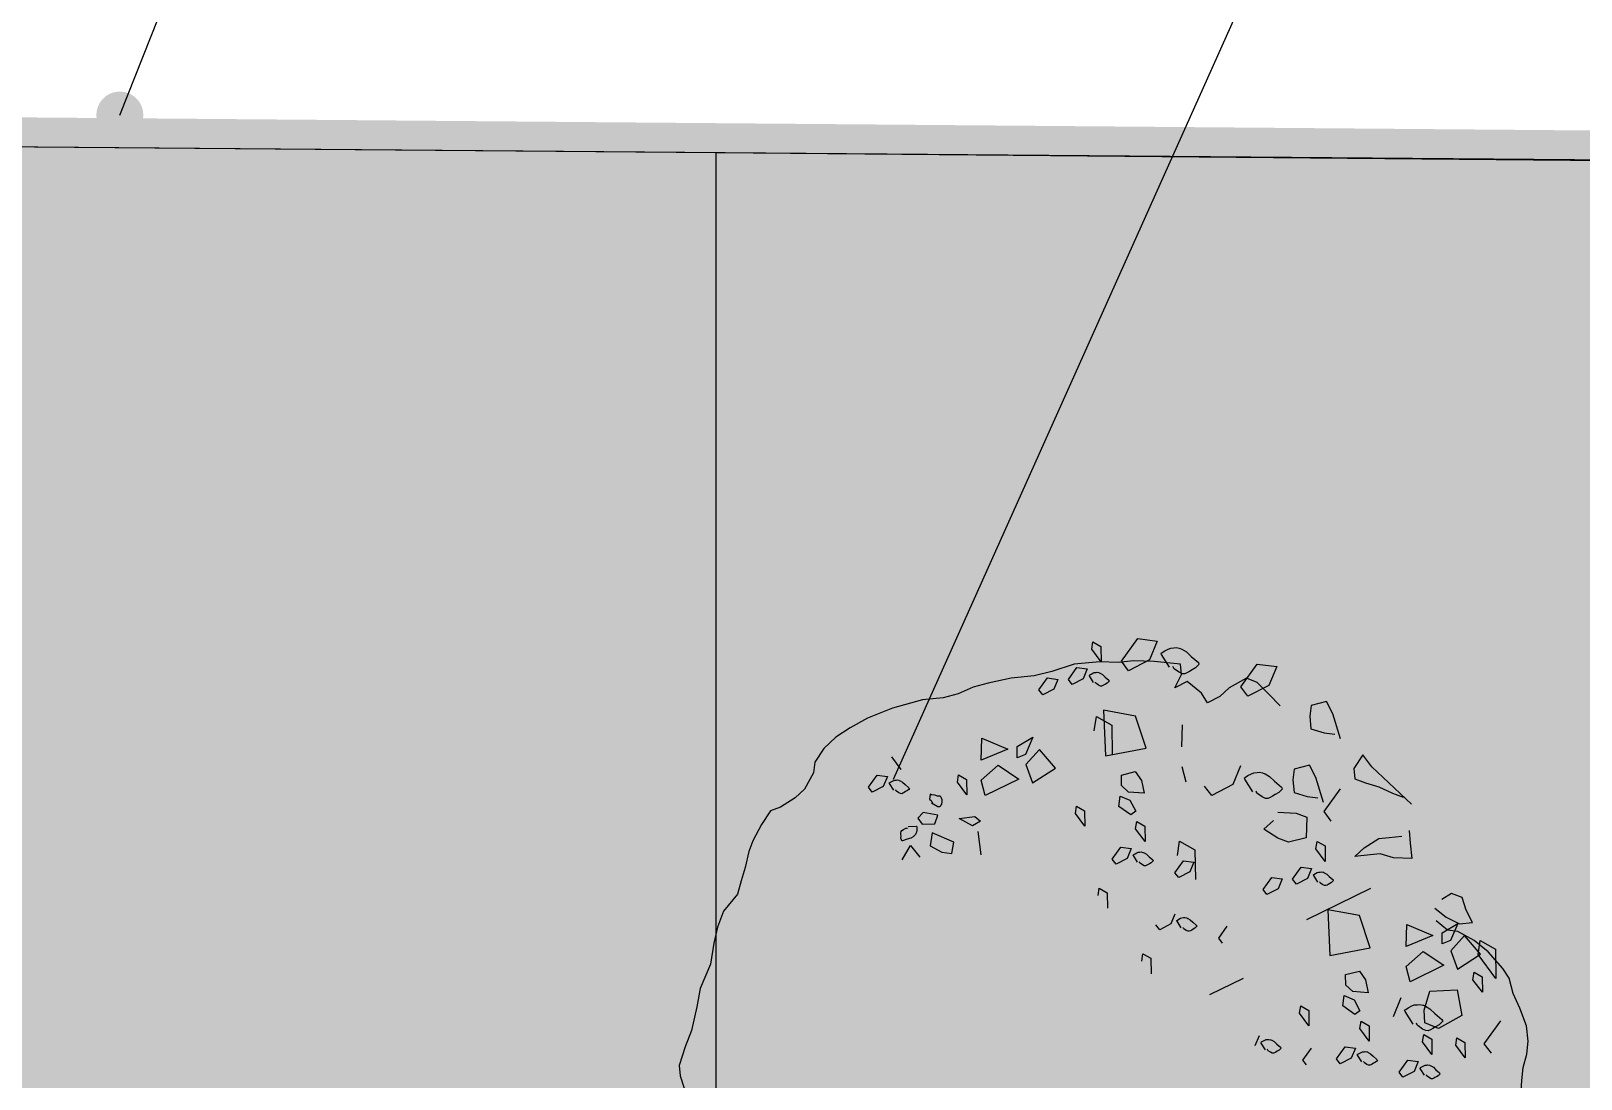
# Model space of a CAD drawing. Header units: metres. Extents: x 71066629 to 71645179, y 84793221 to 85208804.
# Drawn here: x 71314822 to 71328044, y 84962176 to 84971118 of the extents above; entities that cross this region are included whole.
import ezdxf

# ---------------------------------------------------------------- set-up
doc = ezdxf.new("R2010")
doc.units = ezdxf.units.M
doc.header["$LTSCALE"] = 1000
for name, pattern in [('CENTER', [50.8, 31.75, -6.35, 6.35, -6.35]), ('DASH', [0.35, 0.25, -0.1]), ('DASHED', [19.05, 12.7, -6.35]), ('DASHEDX2', [1.5, 1, -0.5]), ('HIDDENX2', [19.05, 12.7, -6.35])]:
    doc.linetypes.add(name, pattern=pattern)
for name, color, linetype in [('A_SITEP_PLANT', 85, 'Continuous'), ('G-ANNO-DIMS', 3, 'Continuous'), ('G-BLDG-MULT', 1, 'Continuous'), ('G-BSMT-OTLN', 5, 'HIDDENX2'), ('G-PLTG', 105, 'Continuous'), ('G-SITE-GREN', 72, 'Continuous'), ('G-SITE-PROP', 1, 'Continuous'), ('G-SITE-开放', 1, 'DASHEDX2'), ('G_DRIV_ROAD', 145, 'Continuous'), ('G_N_GUIDES', 3, 'DASH')]:
    doc.layers.add(name, color=color, linetype=linetype)
pattern_1 = [(0, (0, 0), (793.75, 793.75), [396.875, -1190.625]), (90, (198.4, -198.4), (-793.75, 793.75), [396.875, -1190.625])]

# ---------------------------------------------------------------- blocks, each defined once
blk = doc.blocks.new('A$C237376EB')
at = {"layer": 'G-SITE-GREN', "color": 3, "linetype": 'Continuous'}
blk.add_line((689.223, 558.383), (792.508, 557.52), dxfattribs=at)
at = {"layer": 'G-SITE-开放', "linetype": 'DASHED', "ltscale": 20}
blk.add_lwpolyline([(743.358, 461.621), (743.358, 557.931)], dxfattribs=at)
blk = doc.blocks.new('A$C1F6C256B')
at = {"layer": 'A_SITEP_PLANT'}
for p, q in [((2570, 4906.8), (2663.7, 5037.1)), ((2570, 4906.8), (2663.7, 5037.1)), ((2663.7, 5037.1), (2774.4, 5022.2)), ((2663.7, 5037.1), (2774.4, 5022.2)), ((2401.5, 4975.2), (2407.9, 5017.7)), ((2401.5, 4975.2), (2407.9, 5017.7)), ((2454.9, 4903.8), (2401.5, 4975.2)), ((2454.9, 4903.8), (2401.5, 4975.2)), ((2407.9, 5017.7), (2453.7, 4991.5)), ((2407.9, 5017.7), (2453.7, 4991.5)), ((2453.7, 4991.5), (2454.9, 4903.8)), ((2453.7, 4991.5), (2454.9, 4903.8)), ((2774.4, 5022.2), (2730.3, 4915)), ((2774.4, 5022.2), (2730.3, 4915)), ((2268.6, 4803), (2317.7, 4871.6)), ((2268.6, 4803), (2317.7, 4871.6)), ((2317.7, 4871.6), (2376, 4863.6)), ((2317.7, 4871.6), (2376, 4863.6)), ((2376, 4863.6), (2352.9, 4807.3)), ((2376, 4863.6), (2352.9, 4807.3)), ((2610.8, 4853), (2570, 4906.8)), ((2610.8, 4853), (2570, 4906.8)), ((2730.3, 4915), (2610.8, 4853)), ((2730.3, 4915), (2610.8, 4853)), ((3249.2, 4761.2), (3342.7, 4891.5)), ((3249.2, 4761.2), (3342.7, 4891.5)), ((3342.7, 4891.5), (3453.4, 4876.6)), ((3342.7, 4891.5), (3453.4, 4876.6)), ((3453.4, 4876.6), (3409.5, 4769.4)), ((3453.4, 4876.6), (3409.5, 4769.4)), ((2101.7, 4743.8), (2150.7, 4812.2)), ((2101.7, 4743.8), (2150.7, 4812.2)), ((2150.7, 4812.2), (2208.9, 4804.4)), ((2150.7, 4812.2), (2208.9, 4804.4)), ((2208.9, 4804.4), (2185.8, 4748.1)), ((2208.9, 4804.4), (2185.8, 4748.1)), ((2290.1, 4775), (2268.6, 4803)), ((2290.1, 4775), (2268.6, 4803)), ((2352.9, 4807.3), (2290.1, 4775)), ((2352.9, 4807.3), (2290.1, 4775)), ((3289.7, 4707.8), (3249.2, 4761.2)), ((3289.7, 4707.8), (3249.2, 4761.2)), ((3409.5, 4769.4), (3289.7, 4707.8)), ((3409.5, 4769.4), (3289.7, 4707.8)), ((2122.9, 4715.8), (2101.7, 4743.8)), ((2122.9, 4715.8), (2101.7, 4743.8)), ((2185.8, 4748.1), (2122.9, 4715.8)), ((2185.8, 4748.1), (2122.9, 4715.8)), ((2416.1, 4512.4), (2428.2, 4592.6)), ((2416.1, 4512.4), (2428.2, 4592.6)), ((2428.2, 4592.6), (2515.3, 4543.4)), ((2428.2, 4592.6), (2515.3, 4543.4)), ((2468.5, 4628.5), (2480.3, 4368.5)), ((2649.6, 4595.2), (2468.5, 4628.5)), ((2468.5, 4628.5), (2480.3, 4368.5)), ((2649.6, 4595.2), (2468.5, 4628.5)), ((2710.6, 4412.9), (2649.6, 4595.2)), ((2710.6, 4412.9), (2649.6, 4595.2)), ((2515.3, 4543.4), (2517.6, 4376)), ((2515.3, 4543.4), (2517.6, 4376)), ((2914.4, 4419.9), (2918.3, 4545.5)), ((2914.4, 4419.9), (2918.3, 4545.5)), ((1772.8, 4344.3), (1776.4, 4470.1)), ((1772.8, 4344.3), (1776.4, 4470.1)), ((1776.4, 4470.1), (1925.2, 4407.1)), ((1776.4, 4470.1), (1925.2, 4407.1)), ((1977, 4421.9), (2067.6, 4475.8)), ((1977, 4421.9), (2067.6, 4475.8)), ((1977.4, 4358.8), (1977, 4421.9)), ((1977.4, 4358.8), (1977, 4421.9)), ((2067.6, 4475.8), (2025.2, 4377.3)), ((2067.6, 4475.8), (2025.2, 4377.3)), ((2480.3, 4368.5), (2710.6, 4412.9)), ((2480.3, 4368.5), (2710.6, 4412.9)), ((1318.1, 4291.7), (1264.8, 4363.3)), ((1318.1, 4291.7), (1264.8, 4363.3)), ((1925.2, 4407.1), (1772.8, 4344.3)), ((1925.2, 4407.1), (1772.8, 4344.3)), ((2025.2, 4377.3), (1977.4, 4358.8)), ((2025.2, 4377.3), (1977.4, 4358.8)), ((2104.1, 4406.2), (2027.6, 4319.7)), ((2104.1, 4406.2), (2027.6, 4319.7)), ((2027.6, 4319.7), (2064.4, 4215.5)), ((2027.6, 4319.7), (2064.4, 4215.5)), ((2196.2, 4299.5), (2104.1, 4406.2)), ((2196.2, 4299.5), (2104.1, 4406.2)), ((1131.9, 4191), (1181, 4259.4)), ((1131.9, 4191), (1181, 4259.4)), ((1181, 4259.4), (1239.3, 4251.6)), ((1181, 4259.4), (1239.3, 4251.6)), ((1239.3, 4251.6), (1216.1, 4195)), ((1239.3, 4251.6), (1216.1, 4195)), ((1637.9, 4218.9), (1644.5, 4261.1)), ((1637.9, 4218.9), (1644.5, 4261.1)), ((1644.5, 4261.1), (1690.1, 4235.2)), ((1644.5, 4261.1), (1690.1, 4235.2)), ((1690.1, 4235.2), (1691.2, 4147.1)), ((1690.1, 4235.2), (1691.2, 4147.1)), ((1773.8, 4230.7), (1869.9, 4316.5)), ((1773.8, 4230.7), (1869.9, 4316.5)), ((1987.4, 4237.2), (1796.4, 4144.1)), ((1987.4, 4237.2), (1796.4, 4144.1)), ((1869.9, 4316.5), (1987.4, 4237.2)), ((1869.9, 4316.5), (1987.4, 4237.2)), ((2064.4, 4215.5), (2196.2, 4299.5)), ((2064.4, 4215.5), (2196.2, 4299.5)), ((2570.4, 4260), (2649.2, 4279.8)), ((2570.4, 4260), (2649.2, 4279.8)), ((2571.4, 4200.7), (2570.4, 4260)), ((2571.4, 4200.7), (2570.4, 4260)), ((2649.2, 4279.8), (2683.9, 4229.6)), ((2649.2, 4279.8), (2683.9, 4229.6)), ((2938, 4219.7), (2915.5, 4306.3)), ((2938, 4219.7), (2915.5, 4306.3)), ((3247.7, 4313.1), (3203.5, 4205.8)), ((3247.7, 4313.1), (3203.5, 4205.8)), ((1153.4, 4162.9), (1131.9, 4191)), ((1153.4, 4162.9), (1131.9, 4191)), ((1216.1, 4195), (1153.4, 4162.9)), ((1216.1, 4195), (1153.4, 4162.9)), ((1691.2, 4147.1), (1637.9, 4218.9)), ((1691.2, 4147.1), (1637.9, 4218.9)), ((1796.4, 4144.1), (1773.8, 4230.7)), ((1796.4, 4144.1), (1773.8, 4230.7)), ((2611, 4163.3), (2571.4, 4200.7)), ((2611, 4163.3), (2571.4, 4200.7)), ((2699.3, 4156.6), (2611, 4163.3)), ((2699.3, 4156.6), (2611, 4163.3)), ((2683.9, 4229.6), (2699.3, 4156.6)), ((2683.9, 4229.6), (2699.3, 4156.6)), ((3084, 4143.9), (3043.2, 4197.7)), ((3084, 4143.9), (3043.2, 4197.7)), ((3203.5, 4205.8), (3084, 4143.9)), ((3203.5, 4205.8), (3084, 4143.9)), ((3722.5, 4052.1), (3815.9, 4182.3)), ((3722.5, 4052.1), (3815.9, 4182.3)), ((2308.6, 4040.5), (2314.9, 4082.6)), ((2308.6, 4040.5), (2314.9, 4082.6)), ((2314.9, 4082.6), (2360.8, 4056.6)), ((2314.9, 4082.6), (2360.8, 4056.6)), ((2360.8, 4056.6), (2361.9, 3968.7)), ((2360.8, 4056.6), (2361.9, 3968.7)), ((2555, 4081.9), (2562.8, 4140.1)), ((2555, 4081.9), (2562.8, 4140.1)), ((2623.5, 4032.8), (2555, 4081.9)), ((2623.5, 4032.8), (2555, 4081.9)), ((2562.8, 4140.1), (2619.2, 4116.8)), ((2562.8, 4140.1), (2619.2, 4116.8)), ((2619.2, 4116.8), (2651.5, 4054.2)), ((2619.2, 4116.8), (2651.5, 4054.2)), ((1443.6, 4047.6), (1412.4, 4015.1)), ((1443.6, 4047.6), (1412.4, 4015.1)), ((1412.4, 4015.1), (1437.6, 3979.8)), ((1412.4, 4015.1), (1437.6, 3979.8)), ((1437.6, 3979.8), (1509, 3981.8)), ((1437.6, 3979.8), (1509, 3981.8)), ((1527.1, 4031.3), (1443.6, 4047.6)), ((1527.1, 4031.3), (1443.6, 4047.6)), ((1509, 3981.8), (1527.1, 4031.3)), ((1509, 3981.8), (1527.1, 4031.3)), ((1647.4, 4013.1), (1736.1, 4023.7)), ((1647.4, 4013.1), (1736.1, 4023.7)), ((1724.2, 3970.3), (1647.4, 4013.1)), ((1724.2, 3970.3), (1647.4, 4013.1)), ((1769.5, 3997), (1724.2, 3970.3)), ((1769.5, 3997), (1724.2, 3970.3)), ((1736.1, 4023.7), (1769.5, 3997)), ((1736.1, 4023.7), (1769.5, 3997)), ((2361.9, 3968.7), (2308.6, 4040.5)), ((2361.9, 3968.7), (2308.6, 4040.5)), ((2651.5, 4054.2), (2623.5, 4032.8)), ((2651.5, 4054.2), (2623.5, 4032.8)), ((2651.4, 3953.2), (2657.9, 3995.3)), ((2651.4, 3953.2), (2657.9, 3995.3)), ((2657.9, 3995.3), (2703.6, 3969.5)), ((2657.9, 3995.3), (2703.6, 3969.5)), ((2703.6, 3969.5), (2704.8, 3881.6)), ((2703.6, 3969.5), (2704.8, 3881.6)), ((3763, 3998.6), (3722.5, 4052.1)), ((3763, 3998.6), (3722.5, 4052.1)), ((1494.5, 3932), (1481.9, 3857.1)), ((1494.5, 3932), (1481.9, 3857.1)), ((1618.3, 3878.9), (1494.5, 3932)), ((1618.3, 3878.9), (1494.5, 3932)), ((1606.9, 3813.2), (1618.3, 3878.9)), ((1606.9, 3813.2), (1618.3, 3878.9)), ((1772.9, 3805.6), (1756.5, 3939.3)), ((1772.9, 3805.6), (1756.5, 3939.3)), ((2704.8, 3881.6), (2651.4, 3953.2)), ((2704.8, 3881.6), (2651.4, 3953.2)), ((2889.3, 3803.2), (2901.5, 3883.4)), ((2889.3, 3803.2), (2901.5, 3883.4)), ((2901.5, 3883.4), (2988.6, 3834.2)), ((2901.5, 3883.4), (2988.6, 3834.2)), ((3676.6, 3840.2), (3683.1, 3882.8)), ((3676.6, 3840.2), (3683.1, 3882.8)), ((3683.1, 3882.8), (3728.9, 3856.5)), ((3683.1, 3882.8), (3728.9, 3856.5)), ((1323.8, 3778), (1370.4, 3859)), ((1323.8, 3778), (1370.4, 3859)), ((1370.4, 3859), (1423.3, 3793.5)), ((1370.4, 3859), (1423.3, 3793.5)), ((1423.3, 3793.5), (1423.3, 3793.5)), ((1423.3, 3793.5), (1423.3, 3793.5)), ((1481.9, 3857.1), (1549.9, 3821.7)), ((1481.9, 3857.1), (1549.9, 3821.7)), ((1549.9, 3821.7), (1606.9, 3813.2)), ((1549.9, 3821.7), (1606.9, 3813.2)), ((2518.5, 3781), (2567.7, 3849.4)), ((2518.5, 3781), (2567.7, 3849.4)), ((2567.7, 3849.4), (2625.8, 3841.6)), ((2567.7, 3849.4), (2625.8, 3841.6)), ((2625.8, 3841.6), (2602.7, 3785.3)), ((2625.8, 3841.6), (2602.7, 3785.3)), ((2988.6, 3834.2), (2990.9, 3666.8)), ((2988.6, 3834.2), (2990.9, 3666.8)), ((3730, 3768.8), (3676.6, 3840.2)), ((3730, 3768.8), (3676.6, 3840.2)), ((3728.9, 3856.5), (3730, 3768.8)), ((3728.9, 3856.5), (3730, 3768.8)), ((2539.9, 3752.8), (2518.5, 3781)), ((2539.9, 3752.8), (2518.5, 3781)), ((2602.7, 3785.3), (2539.9, 3752.8)), ((2602.7, 3785.3), (2539.9, 3752.8)), ((2875.1, 3704.6), (2924.2, 3773)), ((2875.1, 3704.6), (2924.2, 3773)), ((2896.4, 3676.6), (2875.1, 3704.6)), ((2896.4, 3676.6), (2875.1, 3704.6)), ((2959.3, 3708.9), (2896.4, 3676.6)), ((2959.3, 3708.9), (2896.4, 3676.6)), ((2924.2, 3773), (2982.3, 3765.2)), ((2924.2, 3773), (2982.3, 3765.2)), ((2982.3, 3765.2), (2959.3, 3708.9)), ((2982.3, 3765.2), (2959.3, 3708.9)), ((3543.7, 3668.1), (3592.8, 3736.7)), ((3543.7, 3668.1), (3592.8, 3736.7)), ((3592.8, 3736.7), (3651.2, 3728.7)), ((3592.8, 3736.7), (3651.2, 3728.7)), ((3651.2, 3728.7), (3628, 3672.4)), ((3651.2, 3728.7), (3628, 3672.4)), ((2437.7, 3574), (2444.1, 3616.1)), ((2437.7, 3574), (2444.1, 3616.1)), ((2444.1, 3616.1), (2489.8, 3590.2)), ((2444.1, 3616.1), (2489.8, 3590.2)), ((3376.8, 3608.9), (3425.9, 3677.3)), ((3376.8, 3608.9), (3425.9, 3677.3)), ((3425.9, 3677.3), (3484, 3669.5)), ((3425.9, 3677.3), (3484, 3669.5)), ((3484, 3669.5), (3460.9, 3613.1)), ((3484, 3669.5), (3460.9, 3613.1)), ((3565.2, 3640), (3543.7, 3668.1)), ((3565.2, 3640), (3543.7, 3668.1)), ((3628, 3672.4), (3565.2, 3640)), ((3628, 3672.4), (3565.2, 3640)), ((3987.2, 3613.9), (3623.4, 3436.5)), ((3987.2, 3613.9), (3623.4, 3436.5)), ((2489.8, 3590.2), (2491, 3502.3)), ((2489.8, 3590.2), (2491, 3502.3)), ((3398.1, 3580.8), (3376.8, 3608.9)), ((3398.1, 3580.8), (3376.8, 3608.9)), ((3460.9, 3613.1), (3398.1, 3580.8)), ((3460.9, 3613.1), (3398.1, 3580.8)), ((2874.3, 3469.3), (2851.1, 3413)), ((2874.3, 3469.3), (2851.1, 3413)), ((3924.7, 3460.3), (3743.6, 3493.6)), ((3924.7, 3460.3), (3743.6, 3493.6)), ((3743.6, 3493.6), (3755.4, 3233.5)), ((3743.6, 3493.6), (3755.4, 3233.5)), ((3985.7, 3278), (3924.7, 3460.3)), ((3985.7, 3278), (3924.7, 3460.3)), ((2788.4, 3380.5), (2767, 3408.7)), ((2788.4, 3380.5), (2767, 3408.7)), ((2851.1, 3413), (2788.4, 3380.5)), ((2851.1, 3413), (2788.4, 3380.5)), ((3123.6, 3332.3), (3172.7, 3400.7)), ((3123.6, 3332.3), (3172.7, 3400.7)), ((4189.5, 3284.9), (4193.4, 3410.6)), ((4189.5, 3284.9), (4193.4, 3410.6)), ((4193.4, 3410.6), (4342, 3347.6)), ((4193.4, 3410.6), (4342, 3347.6)), ((4393.8, 3362.6), (4484.4, 3416.5)), ((4393.8, 3362.6), (4484.4, 3416.5)), ((4394.2, 3299.5), (4393.8, 3362.6)), ((4394.2, 3299.5), (4393.8, 3362.6)), ((4484.4, 3416.5), (4442, 3318.2)), ((4484.4, 3416.5), (4442, 3318.2)), ((3144.9, 3304.3), (3123.6, 3332.3)), ((3144.9, 3304.3), (3123.6, 3332.3)), ((3755.4, 3233.5), (3985.7, 3278)), ((3755.4, 3233.5), (3985.7, 3278)), ((4342, 3347.6), (4189.5, 3284.9)), ((4342, 3347.6), (4189.5, 3284.9)), ((4442, 3318.2), (4394.2, 3299.5)), ((4442, 3318.2), (4394.2, 3299.5)), ((4520.9, 3346.6), (4444.4, 3260.2)), ((4520.9, 3346.6), (4444.4, 3260.2)), ((4613, 3240.4), (4520.9, 3346.6)), ((4613, 3240.4), (4520.9, 3346.6)), ((4598.9, 3239.3), (4611, 3319.5)), ((4598.9, 3239.3), (4611, 3319.5)), ((4611, 3319.5), (4698.4, 3269.9)), ((4611, 3319.5), (4698.4, 3269.9)), ((4698.4, 3269.9), (4700.5, 3102.5)), ((4698.4, 3269.9), (4700.5, 3102.5)), ((2686.2, 3201.7), (2692.5, 3243.8)), ((2686.2, 3201.7), (2692.5, 3243.8)), ((2692.5, 3243.8), (2738.3, 3217.9)), ((2692.5, 3243.8), (2738.3, 3217.9)), ((2738.3, 3217.9), (2739.5, 3130)), ((2738.3, 3217.9), (2739.5, 3130)), ((4190.6, 3171.3), (4286.9, 3257.1)), ((4190.6, 3171.3), (4286.9, 3257.1)), ((4404.3, 3177.9), (4213.1, 3084.7)), ((4404.3, 3177.9), (4213.1, 3084.7)), ((4286.9, 3257.1), (4404.3, 3177.9)), ((4286.9, 3257.1), (4404.3, 3177.9)), ((4444.4, 3260.2), (4481.4, 3156.2)), ((4444.4, 3260.2), (4481.4, 3156.2)), ((4481.4, 3156.2), (4613, 3240.4)), ((4481.4, 3156.2), (4613, 3240.4)), ((4700.5, 3102.5), (4598.9, 3239.3)), ((4700.5, 3102.5), (4598.9, 3239.3)), ((3262.6, 3102.3), (3071.6, 3009.1)), ((3262.6, 3102.3), (3071.6, 3009.1)), ((3845.6, 3125.1), (3924.3, 3144.8)), ((3845.6, 3125.1), (3924.3, 3144.8)), ((3846.6, 3065.7), (3845.6, 3125.1)), ((3846.6, 3065.7), (3845.6, 3125.1)), ((3924.3, 3144.8), (3959.1, 3094.6)), ((3924.3, 3144.8), (3959.1, 3094.6)), ((3959.1, 3094.6), (3974.5, 3021.7)), ((3959.1, 3094.6), (3974.5, 3021.7)), ((4213.1, 3084.7), (4190.6, 3171.3)), ((4213.1, 3084.7), (4190.6, 3171.3)), ((4569.7, 3095.9), (4576.2, 3138.2)), ((4569.7, 3095.9), (4576.2, 3138.2)), ((4623.1, 3024.3), (4569.7, 3095.9)), ((4623.1, 3024.3), (4569.7, 3095.9)), ((4576.2, 3138.2), (4621.9, 3112.4)), ((4576.2, 3138.2), (4621.9, 3112.4)), ((4621.9, 3112.4), (4623.1, 3024.3)), ((4621.9, 3112.4), (4623.1, 3024.3)), ((3830.1, 2946.9), (3837.9, 3005.2)), ((3830.1, 2946.9), (3837.9, 3005.2)), ((3837.9, 3005.2), (3894.3, 2981.8)), ((3837.9, 3005.2), (3894.3, 2981.8)), ((3886.2, 3028.3), (3846.6, 3065.7)), ((3886.2, 3028.3), (3846.6, 3065.7)), ((3974.5, 3021.7), (3886.2, 3028.3)), ((3974.5, 3021.7), (3886.2, 3028.3)), ((4291.5, 2923.5), (4324.4, 3031)), ((4291.5, 2923.5), (4324.4, 3031)), ((4324.4, 3031), (4479.9, 3037.7)), ((4324.4, 3031), (4479.9, 3037.7)), ((4479.9, 3037.7), (4505.9, 2892.5)), ((4479.9, 3037.7), (4505.9, 2892.5)), ((3583.7, 2905.6), (3590.1, 2947.7)), ((3583.7, 2905.6), (3590.1, 2947.7)), ((3590.1, 2947.7), (3635.9, 2921.7)), ((3590.1, 2947.7), (3635.9, 2921.7)), ((3635.9, 2921.7), (3637, 2833.8)), ((3635.9, 2921.7), (3637, 2833.8)), ((3898.7, 2897.9), (3830.1, 2946.9)), ((3898.7, 2897.9), (3830.1, 2946.9)), ((3894.3, 2981.8), (3926.6, 2919.2)), ((3894.3, 2981.8), (3926.6, 2919.2)), ((3926.6, 2919.2), (3898.7, 2897.9)), ((3926.6, 2919.2), (3898.7, 2897.9)), ((4159.4, 2992.1), (4115.2, 2884.9)), ((4159.4, 2992.1), (4115.2, 2884.9)), ((4295.7, 2851.5), (4291.5, 2923.5)), ((4295.7, 2851.5), (4291.5, 2923.5)), ((3637, 2833.8), (3583.7, 2905.6)), ((3637, 2833.8), (3583.7, 2905.6)), ((3926.6, 2818.3), (3933, 2860.4)), ((3926.6, 2818.3), (3933, 2860.4)), ((3933, 2860.4), (3978.7, 2834.5)), ((3933, 2860.4), (3978.7, 2834.5)), ((3978.7, 2834.5), (3979.9, 2746.7)), ((3978.7, 2834.5), (3979.9, 2746.7)), ((4374.2, 2818.8), (4295.7, 2851.5)), ((4374.2, 2818.8), (4295.7, 2851.5)), ((4505.9, 2892.5), (4374.2, 2818.8)), ((4505.9, 2892.5), (4374.2, 2818.8)), ((4634.1, 2731.1), (4727.6, 2861.4)), ((4634.1, 2731.1), (4727.6, 2861.4)), ((3352.9, 2775.8), (3329.8, 2719.5)), ((3352.9, 2775.8), (3329.8, 2719.5)), ((3979.9, 2746.7), (3926.6, 2818.3)), ((3979.9, 2746.7), (3926.6, 2818.3)), ((4283, 2741.8), (4289.5, 2783.9)), ((4283, 2741.8), (4289.5, 2783.9)), ((4336.4, 2670.4), (4283, 2741.8)), ((4336.4, 2670.4), (4283, 2741.8)), ((4289.5, 2783.9), (4335.2, 2758.1)), ((4289.5, 2783.9), (4335.2, 2758.1)), ((4335.2, 2758.1), (4336.4, 2670.4)), ((4335.2, 2758.1), (4336.4, 2670.4)), ((4471.7, 2723.2), (4478.1, 2765.5)), ((4471.7, 2723.2), (4478.1, 2765.5)), ((4478.1, 2765.5), (4523.8, 2739.7)), ((4478.1, 2765.5), (4523.8, 2739.7)), ((4523.8, 2739.7), (4524.9, 2651.8)), ((4523.8, 2739.7), (4524.9, 2651.8)), ((3602.2, 2638.8), (3651.3, 2707.2)), ((3602.2, 2638.8), (3651.3, 2707.2)), ((3793.7, 2646.1), (3842.8, 2714.5)), ((3793.7, 2646.1), (3842.8, 2714.5)), ((3815.1, 2617.9), (3793.7, 2646.1)), ((3815.1, 2617.9), (3793.7, 2646.1)), ((3877.8, 2650.4), (3815.1, 2617.9)), ((3877.8, 2650.4), (3815.1, 2617.9)), ((3842.8, 2714.5), (3901, 2706.7)), ((3842.8, 2714.5), (3901, 2706.7)), ((3901, 2706.7), (3877.8, 2650.4)), ((3901, 2706.7), (3877.8, 2650.4)), ((4524.9, 2651.8), (4471.7, 2723.2)), ((4524.9, 2651.8), (4471.7, 2723.2)), ((4674.7, 2677.7), (4634.1, 2731.1)), ((4674.7, 2677.7), (4634.1, 2731.1)), ((3623.5, 2610.8), (3602.2, 2638.8)), ((3623.5, 2610.8), (3602.2, 2638.8)), ((4150.2, 2569.7), (4199.3, 2638)), ((4150.2, 2569.7), (4199.3, 2638)), ((4171.5, 2541.6), (4150.2, 2569.7)), ((4171.5, 2541.6), (4150.2, 2569.7)), ((4234.4, 2573.9), (4171.5, 2541.6)), ((4234.4, 2573.9), (4171.5, 2541.6)), ((4199.3, 2638), (4257.5, 2630.2)), ((4199.3, 2638), (4257.5, 2630.2)), ((4257.5, 2630.2), (4234.4, 2573.9)), ((4257.5, 2630.2), (4234.4, 2573.9))]:
    blk.add_line(p, q, dxfattribs=at)
for points in [[(2843.8, 4873.8), (2798.7, 4946), (2797, 4949.3), (2795.2, 4952.2), (2802, 4957.5), (2816.8, 4965.9), (2836.3, 4976.7), (2850.6, 4982.3), (2869.4, 4983.1), (2881.7, 4985.8), (2899.2, 4981.8), (2904, 4980.7), (2913.9, 4975.9), (2939.6, 4961.1), (2967.9, 4934.2), (3008.1, 4899.6), (3011.3, 4893.4), (3012.9, 4890.5), (3005.6, 4882.8), (2991.6, 4869.5), (2972.1, 4858.7), (2956.7, 4848.3), (2943.2, 4841.2), (2930.4, 4836.1), (2916.9, 4836.3), (2898.1, 4845.2), (2873.2, 4862.8), (2869.2, 4866.6), (2865.9, 4872.1), (2865.2, 4874), (2862.6, 4878.3)], [(2843.8, 4873.8), (2798.7, 4946), (2797, 4949.3), (2795.2, 4952.2), (2802, 4957.5), (2816.8, 4965.9), (2836.3, 4976.7), (2850.6, 4982.3), (2869.4, 4983.1), (2881.7, 4985.8), (2899.2, 4981.8), (2904, 4980.7), (2913.9, 4975.9), (2939.6, 4961.1), (2967.9, 4934.2), (3008.1, 4899.6), (3011.3, 4893.4), (3012.9, 4890.5), (3005.6, 4882.8), (2991.6, 4869.5), (2972.1, 4858.7), (2956.7, 4848.3), (2943.2, 4841.2), (2930.4, 4836.1), (2916.9, 4836.3), (2898.1, 4845.2), (2873.2, 4862.8), (2869.2, 4866.6), (2865.9, 4872.1), (2865.2, 4874), (2862.6, 4878.3)], [(3473.8, 4652.9), (3408.4, 4719.8), (3342.9, 4787), (3281.7, 4810.3), (3184, 4756.5), (3130, 4707.1), (3060, 4670.8), (3025.2, 4726.1), (2945.1, 4791.8), (2875, 4755.6), (2911.6, 4832.6), (2905.9, 4890.9), (2757.2, 4905.8), (2639.2, 4908.7), (2551.8, 4900), (2448.4, 4904.6), (2302.6, 4890.2), (2174.3, 4848.2), (2073.8, 4823.5), (1942.6, 4810.5), (1812.9, 4782.9), (1726.9, 4759.6), (1642.3, 4721.9), (1556.4, 4698.7), (1439.8, 4687.1), (1267.8, 4640.8), (1126.4, 4582.7), (1028.7, 4528.7), (945.5, 4476.4), (878.5, 4410.9), (827.4, 4332.4), (818.6, 4272.7), (768.9, 4179.5), (714.9, 4129.9), (631.8, 4077.6), (575, 4057.2), (523.9, 3978.7), (474.3, 3885.4), (450.9, 3824.4), (430.3, 3733.9), (408.4, 3658.3), (386.4, 3582.5), (307.7, 3486.5), (272.6, 3394.6), (252.1, 3304.3), (234.4, 3184.8), (174.6, 3046.4), (155.5, 2941.5), (124.8, 2806.2), (89.7, 2714.5), (56, 2608), (61.8, 2549.9), (83.6, 2478.4)], [(2412.3, 4785.9), (2388.6, 4823.6), (2387.7, 4825.3), (2386.9, 4826.9), (2390.4, 4829.8), (2398.3, 4834), (2408.4, 4839.7), (2416, 4842.7), (2425.9, 4843), (2432.2, 4844.5), (2441.5, 4842.6), (2443.8, 4841.8), (2449.2, 4839.7), (2462.7, 4831.7), (2477.6, 4817.4), (2498.7, 4799.3), (2500.3, 4796.4), (2501.2, 4794.6), (2497.4, 4790.4), (2490.1, 4783.4), (2479.8, 4777.8), (2471.6, 4772.3), (2464.6, 4768.6), (2457.9, 4765.9), (2450.6, 4766), (2440.9, 4770.9), (2427.8, 4779.9), (2425.8, 4781.9), (2423.9, 4785.2), (2423.6, 4785.8), (2422.3, 4788.1)], [(2412.3, 4785.9), (2388.6, 4823.6), (2387.7, 4825.3), (2386.9, 4826.9), (2390.4, 4829.8), (2398.3, 4834), (2408.4, 4839.7), (2416, 4842.7), (2425.9, 4843), (2432.2, 4844.5), (2441.5, 4842.6), (2443.8, 4841.8), (2449.2, 4839.7), (2462.7, 4831.7), (2477.6, 4817.4), (2498.7, 4799.3), (2500.3, 4796.4), (2501.2, 4794.6), (2497.4, 4790.4), (2490.1, 4783.4), (2479.8, 4777.8), (2471.6, 4772.3), (2464.6, 4768.6), (2457.9, 4765.9), (2450.6, 4766), (2440.9, 4770.9), (2427.8, 4779.9), (2425.8, 4781.9), (2423.9, 4785.2), (2423.6, 4785.8), (2422.3, 4788.1)], [(3816, 4465.9), (3772.4, 4608.7), (3736.1, 4678.8), (3650.2, 4655.5), (3641.3, 4595.8), (3648.5, 4522.8), (3724.3, 4501), (3784, 4492.1)], [(3816, 4465.9), (3772.4, 4608.7), (3736.1, 4678.8), (3650.2, 4655.5), (3641.3, 4595.8), (3648.5, 4522.8), (3724.3, 4501), (3784, 4492.1)], [(4220.7, 4093.8), (3993.6, 4306.9), (3942.7, 4375.5), (3891.6, 4296.8), (3897.4, 4238.5), (3958.5, 4215.2), (4034.3, 4193.1), (4111.4, 4156.6), (4172.6, 4133.3)], [(4220.7, 4093.8), (3993.6, 4306.9), (3942.7, 4375.5), (3891.6, 4296.8), (3897.4, 4238.5), (3958.5, 4215.2), (4034.3, 4193.1), (4111.4, 4156.6), (4172.6, 4133.3)], [(1275.6, 4173.8), (1251.8, 4211.7), (1251, 4213.5), (1250.2, 4214.8), (1253.7, 4217.8), (1261.5, 4222), (1271.6, 4227.6), (1279.1, 4230.8), (1289.1, 4231), (1295.4, 4232.6), (1304.7, 4230.3), (1307.1, 4229.5), (1312.4, 4227.4), (1325.9, 4219.7), (1340.8, 4205.3), (1361.9, 4187.4), (1363.5, 4184.1), (1364.5, 4182.6), (1360.6, 4178.6), (1353.2, 4171.6), (1343.1, 4165.9), (1334.8, 4160.2), (1327.8, 4156.3), (1321.2, 4153.8), (1313.9, 4154.1), (1304.1, 4158.8), (1291, 4168.1), (1289, 4169.9), (1287.2, 4172.9), (1286.8, 4173.7), (1285.6, 4176.2)], [(1275.6, 4173.8), (1251.8, 4211.7), (1251, 4213.5), (1250.2, 4214.8), (1253.7, 4217.8), (1261.5, 4222), (1271.6, 4227.6), (1279.1, 4230.8), (1289.1, 4231), (1295.4, 4232.6), (1304.7, 4230.3), (1307.1, 4229.5), (1312.4, 4227.4), (1325.9, 4219.7), (1340.8, 4205.3), (1361.9, 4187.4), (1363.5, 4184.1), (1364.5, 4182.6), (1360.6, 4178.6), (1353.2, 4171.6), (1343.1, 4165.9), (1334.8, 4160.2), (1327.8, 4156.3), (1321.2, 4153.8), (1313.9, 4154.1), (1304.1, 4158.8), (1291, 4168.1), (1289, 4169.9), (1287.2, 4172.9), (1286.8, 4173.7), (1285.6, 4176.2)], [(3317.1, 4164.6), (3272, 4236.8), (3270.3, 4240.2), (3268.5, 4243.1), (3275.3, 4248.4), (3290, 4256.8), (3309.6, 4267.6), (3323.9, 4273.2), (3342.7, 4273.9), (3354.9, 4276.7), (3372.5, 4272.6), (3377.2, 4271.5), (3387.1, 4266.7), (3412.9, 4251.9), (3441.2, 4225.1), (3481.4, 4190.5), (3484.5, 4184.2), (3486.1, 4181.3), (3478.8, 4173.7), (3464.9, 4160.3), (3445.3, 4149.5), (3430, 4139.2), (3416.4, 4132), (3403.6, 4126.9), (3390.1, 4127.1), (3371.3, 4136.1), (3346.5, 4153.6), (3342.4, 4157.5), (3339.2, 4163), (3338.4, 4164.8), (3335.9, 4169.2)], [(3317.1, 4164.6), (3272, 4236.8), (3270.3, 4240.2), (3268.5, 4243.1), (3275.3, 4248.4), (3290, 4256.8), (3309.6, 4267.6), (3323.9, 4273.2), (3342.7, 4273.9), (3354.9, 4276.7), (3372.5, 4272.6), (3377.2, 4271.5), (3387.1, 4266.7), (3412.9, 4251.9), (3441.2, 4225.1), (3481.4, 4190.5), (3484.5, 4184.2), (3486.1, 4181.3), (3478.8, 4173.7), (3464.9, 4160.3), (3445.3, 4149.5), (3430, 4139.2), (3416.4, 4132), (3403.6, 4126.9), (3390.1, 4127.1), (3371.3, 4136.1), (3346.5, 4153.6), (3342.4, 4157.5), (3339.2, 4163), (3338.4, 4164.8), (3335.9, 4169.2)], [(3719.4, 4103.1), (3675.8, 4246.1), (3639.5, 4316), (3553.6, 4292.9), (3544.7, 4233.1), (3551.9, 4160.2), (3627.6, 4138.4), (3687.4, 4129.5)], [(3719.4, 4103.1), (3675.8, 4246.1), (3639.5, 4316), (3553.6, 4292.9), (3544.7, 4233.1), (3551.9, 4160.2), (3627.6, 4138.4), (3687.4, 4129.5)], [(1490.4, 4101.8), (1527.3, 4080.5), (1532.8, 4080.3), (1536.4, 4080.2), (1538.1, 4081), (1541.9, 4083.6), (1543.7, 4086.2), (1548.3, 4093.5), (1551.3, 4107.6), (1551.6, 4119.4), (1547.3, 4129), (1544, 4136.2), (1538.8, 4139.1), (1523.6, 4140.3), (1508.5, 4145), (1489.7, 4148.4), (1485.2, 4150.4), (1483.6, 4150.3), (1480.5, 4137), (1479.3, 4122.5), (1480.9, 4120.1), (1488, 4115.5), (1493.2, 4107.1), (1498.5, 4102.6)], [(1490.4, 4101.8), (1527.3, 4080.5), (1532.8, 4080.3), (1536.4, 4080.2), (1538.1, 4081), (1541.9, 4083.6), (1543.7, 4086.2), (1548.3, 4093.5), (1551.3, 4107.6), (1551.6, 4119.4), (1547.3, 4129), (1544, 4136.2), (1538.8, 4139.1), (1523.6, 4140.3), (1508.5, 4145), (1489.7, 4148.4), (1485.2, 4150.4), (1483.6, 4150.3), (1480.5, 4137), (1479.3, 4122.5), (1480.9, 4120.1), (1488, 4115.5), (1493.2, 4107.1), (1498.5, 4102.6)], [(1357.7, 3967.2), (1402.4, 3969), (1404.1, 3969), (1405.9, 3969), (1406.8, 3964.4), (1406.5, 3955.7), (1406.3, 3943.9), (1405.3, 3935.7), (1400.5, 3927.2), (1398.6, 3920.9), (1392.3, 3913.8), (1390.3, 3912.2), (1385.8, 3908.7), (1372.3, 3900.9), (1352.4, 3895.1), (1326.2, 3886), (1322.8, 3886.1), (1321, 3885.9), (1319.3, 3891.4), (1316.8, 3901.3), (1317.1, 3913.1), (1316.4, 3922.9), (1316.6, 3931), (1317.8, 3938), (1321.4, 3944), (1330.5, 3950.2), (1345, 3957.1), (1347.7, 3957.8), (1351.2, 3957.7), (1352.1, 3957.8), (1354.8, 3957.5)], [(1357.7, 3967.2), (1402.4, 3969), (1404.1, 3969), (1405.9, 3969), (1406.8, 3964.4), (1406.5, 3955.7), (1406.3, 3943.9), (1405.3, 3935.7), (1400.5, 3927.2), (1398.6, 3920.9), (1392.3, 3913.8), (1390.3, 3912.2), (1385.8, 3908.7), (1372.3, 3900.9), (1352.4, 3895.1), (1326.2, 3886), (1322.8, 3886.1), (1321, 3885.9), (1319.3, 3891.4), (1316.8, 3901.3), (1317.1, 3913.1), (1316.4, 3922.9), (1316.6, 3931), (1317.8, 3938), (1321.4, 3944), (1330.5, 3950.2), (1345, 3957.1), (1347.7, 3957.8), (1351.2, 3957.7), (1352.1, 3957.8), (1354.8, 3957.5)], [(3460, 4048.1), (3563.4, 4043.6), (3624.6, 4020.3), (3621.6, 3902.2), (3521, 3877.5), (3459.9, 3901), (3381.2, 3952.1), (3435.2, 4001.6)], [(3460, 4048.1), (3563.4, 4043.6), (3624.6, 4020.3), (3621.6, 3902.2), (3521, 3877.5), (3459.9, 3901), (3381.2, 3952.1), (3435.2, 4001.6)], [(4206, 3945.2), (4213.2, 3872.5), (4221.8, 3784.9), (4118.3, 3789.5), (4042.6, 3811.3), (3984.3, 3805.6), (3896.9, 3796.9), (3950.9, 3846.6), (4033.9, 3898.9), (4092.2, 3904.7), (4165, 3911.8)], [(4206, 3945.2), (4213.2, 3872.5), (4221.8, 3784.9), (4118.3, 3789.5), (4042.6, 3811.3), (3984.3, 3805.6), (3896.9, 3796.9), (3950.9, 3846.6), (4033.9, 3898.9), (4092.2, 3904.7), (4165, 3911.8)], [(2662.3, 3763.7), (2638.6, 3801.6), (2637.7, 3803.3), (2636.8, 3804.9), (2640.3, 3807.7), (2648.1, 3812.1), (2658.4, 3817.7), (2665.9, 3820.7), (2675.7, 3821.1), (2682.2, 3822.5), (2691.4, 3820.4), (2693.9, 3819.8), (2699.1, 3817.3), (2712.6, 3809.5), (2727.4, 3795.4), (2748.5, 3777.3), (2750.2, 3774), (2751, 3772.5), (2747.2, 3768.4), (2739.9, 3761.4), (2729.6, 3755.8), (2721.6, 3750.3), (2714.5, 3746.6), (2707.7, 3743.9), (2700.6, 3744), (2690.8, 3748.7), (2677.7, 3757.9), (2675.6, 3759.9), (2673.9, 3762.8), (2673.5, 3763.8), (2672.2, 3766.1)], [(2662.3, 3763.7), (2638.6, 3801.6), (2637.7, 3803.3), (2636.8, 3804.9), (2640.3, 3807.7), (2648.1, 3812.1), (2658.4, 3817.7), (2665.9, 3820.7), (2675.7, 3821.1), (2682.2, 3822.5), (2691.4, 3820.4), (2693.9, 3819.8), (2699.1, 3817.3), (2712.6, 3809.5), (2727.4, 3795.4), (2748.5, 3777.3), (2750.2, 3774), (2751, 3772.5), (2747.2, 3768.4), (2739.9, 3761.4), (2729.6, 3755.8), (2721.6, 3750.3), (2714.5, 3746.6), (2707.7, 3743.9), (2700.6, 3744), (2690.8, 3748.7), (2677.7, 3757.9), (2675.6, 3759.9), (2673.9, 3762.8), (2673.5, 3763.8), (2672.2, 3766.1)], [(3687.5, 3650.9), (3663.7, 3688.6), (3662.8, 3690.4), (3662.1, 3691.9), (3665.5, 3694.9), (3673.4, 3699.1), (3683.6, 3704.8), (3691.2, 3707.7), (3701, 3708.1), (3707.4, 3709.5), (3716.7, 3707.6), (3719, 3706.8), (3724.3, 3704.7), (3737.9, 3696.8), (3752.7, 3682.5), (3773.9, 3664.3), (3775.5, 3661.4), (3776.3, 3659.7), (3772.5, 3655.5), (3765.2, 3648.5), (3754.9, 3642.8), (3746.8, 3637.4), (3739.8, 3633.6), (3733, 3630.9), (3725.8, 3631), (3716.1, 3635.9), (3702.9, 3645), (3700.9, 3647), (3699.1, 3650.2), (3698.7, 3650.8), (3697.5, 3653.1)], [(3687.5, 3650.9), (3663.7, 3688.6), (3662.8, 3690.4), (3662.1, 3691.9), (3665.5, 3694.9), (3673.4, 3699.1), (3683.6, 3704.8), (3691.2, 3707.7), (3701, 3708.1), (3707.4, 3709.5), (3716.7, 3707.6), (3719, 3706.8), (3724.3, 3704.7), (3737.9, 3696.8), (3752.7, 3682.5), (3773.9, 3664.3), (3775.5, 3661.4), (3776.3, 3659.7), (3772.5, 3655.5), (3765.2, 3648.5), (3754.9, 3642.8), (3746.8, 3637.4), (3739.8, 3633.6), (3733, 3630.9), (3725.8, 3631), (3716.1, 3635.9), (3702.9, 3645), (3700.9, 3647), (3699.1, 3650.2), (3698.7, 3650.8), (3697.5, 3653.1)], [(4352.6, 3503.7), (4416.7, 3451.1), (4493.8, 3414.6), (4566.7, 3421.8), (4530.3, 3491.7), (4508.6, 3563.2), (4447.4, 3586.5), (4392, 3551.7)], [(4352.6, 3503.7), (4416.7, 3451.1), (4493.8, 3414.6), (4566.7, 3421.8), (4530.3, 3491.7), (4508.6, 3563.2), (4447.4, 3586.5), (4392, 3551.7)], [(2910.7, 3391.4), (2887.1, 3429.3), (2886.2, 3431), (2885.2, 3432.6), (2888.8, 3435.3), (2896.5, 3439.8), (2906.8, 3445.4), (2914.3, 3448.4), (2924.2, 3448.8), (2930.6, 3450.2), (2939.8, 3448.1), (2942.3, 3447.5), (2947.5, 3445), (2961, 3437.2), (2975.9, 3423.1), (2997, 3405), (2998.6, 3401.7), (2999.5, 3400.2), (2995.7, 3396.1), (2988.4, 3389.1), (2978.1, 3383.5), (2970, 3378), (2962.9, 3374.3), (2956.2, 3371.6), (2949.1, 3371.7), (2939.2, 3376.4), (2926.2, 3385.6), (2924.1, 3387.6), (2922.4, 3390.5), (2922, 3391.5), (2920.6, 3393.8)], [(2910.7, 3391.4), (2887.1, 3429.3), (2886.2, 3431), (2885.2, 3432.6), (2888.8, 3435.3), (2896.5, 3439.8), (2906.8, 3445.4), (2914.3, 3448.4), (2924.2, 3448.8), (2930.6, 3450.2), (2939.8, 3448.1), (2942.3, 3447.5), (2947.5, 3445), (2961, 3437.2), (2975.9, 3423.1), (2997, 3405), (2998.6, 3401.7), (2999.5, 3400.2), (2995.7, 3396.1), (2988.4, 3389.1), (2978.1, 3383.5), (2970, 3378), (2962.9, 3374.3), (2956.2, 3371.6), (2949.1, 3371.7), (2939.2, 3376.4), (2926.2, 3385.6), (2924.1, 3387.6), (2922.4, 3390.5), (2922, 3391.5), (2920.6, 3393.8)], [(4723.9, 1980.6), (4760.4, 2057.6), (4782.3, 2133.4), (4815.9, 2239.7), (4839.3, 2300.9), (4841, 2433.6), (4846.9, 2522.4), (4854.2, 2596.8), (4876.1, 2672.4), (4883.6, 2746.8), (4874.9, 2834.2), (4835.7, 2933.3), (4797.9, 3018), (4774.7, 3103.9), (4739.8, 3159.3), (4656.8, 3254.1), (4576.7, 3319.8), (4483.5, 3369.3), (4423.9, 3378.2), (4359.8, 3430.7)], [(4723.9, 1980.6), (4760.4, 2057.6), (4782.3, 2133.4), (4815.9, 2239.7), (4839.3, 2300.9), (4841, 2433.6), (4846.9, 2522.4), (4854.2, 2596.8), (4876.1, 2672.4), (4883.6, 2746.8), (4874.9, 2834.2), (4835.7, 2933.3), (4797.9, 3018), (4774.7, 3103.9), (4739.8, 3159.3), (4656.8, 3254.1), (4576.7, 3319.8), (4483.5, 3369.3), (4423.9, 3378.2), (4359.8, 3430.7)], [(4228.8, 2843.7), (4183.7, 2915.9), (4182, 2919.2), (4180.1, 2922.1), (4186.9, 2927.4), (4201.7, 2935.8), (4221.3, 2946.6), (4235.6, 2952.2), (4254.4, 2952.9), (4266.6, 2955.7), (4284.2, 2951.7), (4288.9, 2950.6), (4298.8, 2945.8), (4324.6, 2931), (4352.8, 2904.1), (4393.1, 2869.5), (4396.2, 2863.3), (4397.8, 2860.4), (4390.5, 2852.7), (4376.6, 2839.4), (4357, 2828.6), (4341.7, 2818.2), (4328.1, 2811.1), (4315.3, 2806), (4301.8, 2806.2), (4283, 2815.1), (4258.2, 2832.7), (4254.1, 2836.5), (4250.9, 2842), (4250.1, 2843.8), (4247.6, 2848.2)], [(4228.8, 2843.7), (4183.7, 2915.9), (4182, 2919.2), (4180.1, 2922.1), (4186.9, 2927.4), (4201.7, 2935.8), (4221.3, 2946.6), (4235.6, 2952.2), (4254.4, 2952.9), (4266.6, 2955.7), (4284.2, 2951.7), (4288.9, 2950.6), (4298.8, 2945.8), (4324.6, 2931), (4352.8, 2904.1), (4393.1, 2869.5), (4396.2, 2863.3), (4397.8, 2860.4), (4390.5, 2852.7), (4376.6, 2839.4), (4357, 2828.6), (4341.7, 2818.2), (4328.1, 2811.1), (4315.3, 2806), (4301.8, 2806.2), (4283, 2815.1), (4258.2, 2832.7), (4254.1, 2836.5), (4250.9, 2842), (4250.1, 2843.8), (4247.6, 2848.2)], [(3389.4, 2697.9), (3365.7, 2735.8), (3364.8, 2737.5), (3363.9, 2739.1), (3367.4, 2741.8), (3375.2, 2746.3), (3385.4, 2751.9), (3392.9, 2754.9), (3402.8, 2755.3), (3409.3, 2756.7), (3418.5, 2754.6), (3421, 2754), (3426.2, 2751.5), (3439.7, 2743.7), (3454.5, 2729.6), (3475.6, 2711.5), (3477.3, 2708.2), (3478.1, 2706.7), (3474.3, 2702.6), (3467, 2695.6), (3456.7, 2690), (3448.7, 2684.5), (3441.5, 2680.8), (3434.8, 2678.1), (3427.7, 2678.2), (3417.9, 2682.9), (3404.8, 2692.1), (3402.7, 2694.1), (3401, 2697), (3400.6, 2698), (3399.3, 2700.3)], [(3389.4, 2697.9), (3365.7, 2735.8), (3364.8, 2737.5), (3363.9, 2739.1), (3367.4, 2741.8), (3375.2, 2746.3), (3385.4, 2751.9), (3392.9, 2754.9), (3402.8, 2755.3), (3409.3, 2756.7), (3418.5, 2754.6), (3421, 2754), (3426.2, 2751.5), (3439.7, 2743.7), (3454.5, 2729.6), (3475.6, 2711.5), (3477.3, 2708.2), (3478.1, 2706.7), (3474.3, 2702.6), (3467, 2695.6), (3456.7, 2690), (3448.7, 2684.5), (3441.5, 2680.8), (3434.8, 2678.1), (3427.7, 2678.2), (3417.9, 2682.9), (3404.8, 2692.1), (3402.7, 2694.1), (3401, 2697), (3400.6, 2698), (3399.3, 2700.3)], [(3937.4, 2628.7), (3913.7, 2666.7), (3912.9, 2668.4), (3911.9, 2669.9), (3915.5, 2672.7), (3923.2, 2677.1), (3933.5, 2682.8), (3941, 2685.7), (3950.9, 2686.1), (3957.3, 2687.6), (3966.5, 2685.4), (3969, 2684.9), (3974.2, 2682.4), (3987.7, 2674.6), (4002.6, 2660.5), (4023.7, 2642.3), (4025.3, 2639), (4026.2, 2637.5), (4022.3, 2633.5), (4015, 2626.5), (4004.8, 2620.8), (3996.7, 2615.4), (3989.6, 2611.6), (3982.9, 2609), (3975.8, 2609.1), (3965.9, 2613.8), (3952.9, 2623), (3950.7, 2625), (3949, 2627.9), (3948.6, 2628.8), (3947.3, 2631.1)], [(3937.4, 2628.7), (3913.7, 2666.7), (3912.9, 2668.4), (3911.9, 2669.9), (3915.5, 2672.7), (3923.2, 2677.1), (3933.5, 2682.8), (3941, 2685.7), (3950.9, 2686.1), (3957.3, 2687.6), (3966.5, 2685.4), (3969, 2684.9), (3974.2, 2682.4), (3987.7, 2674.6), (4002.6, 2660.5), (4023.7, 2642.3), (4025.3, 2639), (4026.2, 2637.5), (4022.3, 2633.5), (4015, 2626.5), (4004.8, 2620.8), (3996.7, 2615.4), (3989.6, 2611.6), (3982.9, 2609), (3975.8, 2609.1), (3965.9, 2613.8), (3952.9, 2623), (3950.7, 2625), (3949, 2627.9), (3948.6, 2628.8), (3947.3, 2631.1)], [(4294, 2552.3), (4270.2, 2590.2), (4269.2, 2591.9), (4268.4, 2593.5), (4271.9, 2596.2), (4279.7, 2600.7), (4290, 2606.3), (4297.5, 2609.3), (4307.3, 2609.7), (4313.8, 2611.1), (4323.1, 2609), (4325.5, 2608.4), (4330.8, 2606.1), (4344.2, 2598.3), (4359.1, 2584), (4380.2, 2565.9), (4381.9, 2562.6), (4382.6, 2561.3), (4378.8, 2557), (4371.5, 2550), (4361.4, 2544.4), (4353.2, 2538.9), (4346.1, 2535.2), (4339.4, 2532.5), (4332.2, 2532.6), (4322.4, 2537.3), (4309.3, 2546.5), (4307.2, 2548.5), (4305.6, 2551.8), (4305.1, 2552.4), (4303.8, 2554.7)], [(4294, 2552.3), (4270.2, 2590.2), (4269.2, 2591.9), (4268.4, 2593.5), (4271.9, 2596.2), (4279.7, 2600.7), (4290, 2606.3), (4297.5, 2609.3), (4307.3, 2609.7), (4313.8, 2611.1), (4323.1, 2609), (4325.5, 2608.4), (4330.8, 2606.1), (4344.2, 2598.3), (4359.1, 2584), (4380.2, 2565.9), (4381.9, 2562.6), (4382.6, 2561.3), (4378.8, 2557), (4371.5, 2550), (4361.4, 2544.4), (4353.2, 2538.9), (4346.1, 2535.2), (4339.4, 2532.5), (4332.2, 2532.6), (4322.4, 2537.3), (4309.3, 2546.5), (4307.2, 2548.5), (4305.6, 2551.8), (4305.1, 2552.4), (4303.8, 2554.7)]]:
    blk.add_lwpolyline(points, dxfattribs=at)
for points in [[(2570, 4906.8), (2570, 4906.8)], [(2570, 4906.8), (2570, 4906.8)], [(2268.6, 4803), (2268.6, 4803)], [(2268.6, 4803), (2268.6, 4803)], [(3249.2, 4761.2), (3249.2, 4761.2)], [(3249.2, 4761.2), (3249.2, 4761.2)], [(2101.7, 4743.8), (2101.7, 4743.8)], [(2101.7, 4743.8), (2101.7, 4743.8)], [(1131.9, 4191), (1131.9, 4191)], [(1131.9, 4191), (1131.9, 4191)], [(3043.2, 4197.7), (3043.2, 4197.7)], [(3043.2, 4197.7), (3043.2, 4197.7)], [(3722.5, 4052.1), (3722.5, 4052.1)], [(3722.5, 4052.1), (3722.5, 4052.1)], [(2518.5, 3781), (2518.5, 3781)], [(2518.5, 3781), (2518.5, 3781)], [(2875.1, 3704.6), (2875.1, 3704.6)], [(2875.1, 3704.6), (2875.1, 3704.6)], [(3543.7, 3668.1), (3543.7, 3668.1)], [(3543.7, 3668.1), (3543.7, 3668.1)], [(3376.8, 3608.9), (3376.8, 3608.9)], [(3376.8, 3608.9), (3376.8, 3608.9)], [(2767, 3408.7), (2767, 3408.7)], [(2767, 3408.7), (2767, 3408.7)], [(3123.6, 3332.3), (3123.6, 3332.3)], [(3123.6, 3332.3), (3123.6, 3332.3)], [(3793.7, 2646.1), (3793.7, 2646.1)], [(3793.7, 2646.1), (3793.7, 2646.1)], [(4634.1, 2731.1), (4634.1, 2731.1)], [(4634.1, 2731.1), (4634.1, 2731.1)], [(3602.2, 2638.8), (3602.2, 2638.8)], [(3602.2, 2638.8), (3602.2, 2638.8)], [(4150.2, 2569.7), (4150.2, 2569.7)], [(4150.2, 2569.7), (4150.2, 2569.7)]]:
    blk.add_lwpolyline(points, close=True, dxfattribs=at)

msp = doc.modelspace()

# ---------------------------------------------------------------- hatches: boundary and pattern name
at = {"layer": 'G-PLTG'}
h = msp.add_hatch(dxfattribs=at)
h.set_pattern_fill('CROSS', color=256, scale=500, style=0)
h.set_pattern_definition(pattern_1)
h.paths.add_polyline_path([(71337997.707, 84962824.242), (71358739.163, 84966109.363), (71362025.254, 84945362.818), (71357587.716, 84944613.256), (71359456.899, 84932811.693), (71336654.399, 84929200.134), (71336990.7, 84927076.814), (71359793.199, 84930688.375), (71370657.935, 84932409.18), (71366144.834, 84960903.778), (71368613.894, 84961294.839), (71368379.242, 84962776.371), (71389158.829, 84966067.535), (71388619.689, 84969471.528), (71306058.93, 84970203.454), (71313479.317, 84923352.976), (71322754.886, 84924822.083), (71330570.726, 84926059.99), (71330234.425, 84928183.311), (71322418.586, 84926945.404), (71319133.464, 84947686.86), (71339874.92, 84950971.981)])
h = msp.add_hatch(dxfattribs=at)
h.set_pattern_fill('CROSS', color=256, scale=500, style=0)
h.set_pattern_definition(pattern_1)
edge = h.paths.add_edge_path()
edge.add_line((71409631.087, 84925359.315), (71409631.087, 84919359.314))
edge.add_line((71409631.087, 84919359.314), (71410891.601, 84919359.314))
edge.add_arc((71410891.601, 84931359.314), 12000, 270, 360)
edge.add_line((71422891.601, 84931359.314), (71422891.601, 84958159.314))
edge.add_line((71422891.601, 84958159.314), (71425908.208, 84958159.316))
edge.add_arc((71440891.601, 84952547.013), 16000, 90, 159.4656445, ccw=False)
edge.add_line((71440891.601, 84968547.013), (71440895.56, 84968923.435))
edge.add_line((71440895.56, 84968923.435), (71393183.126, 84969425.163))
edge.add_line((71393183.126, 84969425.163), (71395480.64, 84954919.23))
edge.add_line((71395480.64, 84954919.23), (71411739.366, 84957494.359))
edge.add_line((71411739.366, 84957494.359), (71415024.49, 84936752.904))
edge.add_line((71415024.49, 84936752.904), (71377986.016, 84930886.586))
edge.add_line((71377986.016, 84930886.586), (71375874.151, 84944220.378))
edge.add_line((71375874.151, 84944220.378), (71372911.407, 84943751.126))
edge.add_line((71372911.407, 84943751.126), (71375234.426, 84929084.164))
edge.add_line((71375234.426, 84929084.164), (71248287.884, 84908977.807))
edge.add_line((71248287.884, 84908977.807), (71250400.773, 84908977.807))
edge.add_line((71250400.773, 84908977.807), (71312900.776, 84908999.993))
edge.add_line((71312900.776, 84908999.993), (71315788.826, 84908999.993))
edge.add_arc((71329846.566, 84901359.314), 16000, 106.5402702, 151.474984, ccw=False)
edge.add_line((71325291.539, 84916697.233), (71325291.539, 84919359.314))
edge.add_line((71325291.539, 84919359.314), (71392131.086, 84919359.314))
edge.add_line((71392131.086, 84919359.314), (71392131.086, 84925359.315))
edge.add_line((71392131.086, 84925359.315), (71409631.087, 84925359.315))

# ---------------------------------------------------------------- linework, layer by layer
at = {"layer": 'G-ANNO-DIMS'}
for p, q in [((71315580.039, 84970401.095), (71317678.312, 84975691.179)), ((71322179.065, 84964733.536), (71327010.498, 84975517.468))]:
    msp.add_line(p, q, dxfattribs=at)
at = {"layer": 'G-ANNO-DIMS', "const_width": 200}
for points in [[(71315543.169, 84970308.14, 1), (71315616.908, 84970494.05, 1)], [(71322138.179, 84964642.276, 1), (71322219.951, 84964824.796, 1)]]:
    msp.add_lwpolyline(points, format="xyb", close=True, dxfattribs=at)
at = {"layer": 'G-BLDG-MULT', "linetype": 'DASH', "ltscale": 5, "const_width": 300}
msp.add_lwpolyline([(71145082.796, 84947145.127), (71143693.332, 84875999.994), (71281870.002, 84875999.994), (71296811.975, 84875999.994), (71311745.979, 84876484.258), (71466129.695, 84881489.509), (71464935.393, 84925672.058), (71467623.383, 84955755.696), (71467410.204, 84963644.286), (71369769.258, 84964671.238), (71337717.675, 84964938.771), (71266511.92, 84965533.622), (71265268.492, 84965533.216), (71264047.088, 84965511.401), (71262826.14, 84965468.278), (71261606.214, 84965403.846), (71260387.023, 84965318.137), (71259170.082, 84965211.395), (71257955.463, 84965083.208), (71256754.527, 84964935.277), (71254843.755, 84964656.75), (71145082.796, 84947145.127)], dxfattribs=at)
at = {"layer": 'G-BSMT-OTLN', "ltscale": 0.1, "const_width": 200}
msp.add_lwpolyline([(71463841.627, 84964909.493), (71234641.627, 84964909.493), (71234641.627, 84958909.493), (71195336.438, 84958909.493), (71145191.627, 84950909.225), (71145191.627, 84880109.493), (71249141.627, 84880109.493), (71249141.627, 84877109.493), (71391141.627, 84877109.493), (71391141.627, 84880109.493), (71463841.627, 84880109.493)], close=True, dxfattribs=at)
at = {"layer": 'G-SITE-PROP', "color": 1, "linetype": 'CENTER', "ltscale": 0.1, "const_width": 500}
msp.add_lwpolyline([(71472278.139, 84968593.364), (71472629.36, 84955600.218), (71469941.372, 84925516.599), (71471208.114, 84878652.581), (71471208.114, 84878652.581), (71296860.553, 84872999.995, -0.008064359), (71296860.553, 84872999.995), (71138633.758, 84872999.995, -0.828017038), (71138633.758, 84872999.995), (71140165.485, 84951423.818), (71254089.189, 84969599.609, -0.041638667), (71266531.938, 84970533.63), (71369816.367, 84969671.02), (71472278.139, 84968593.364), (71472629.36, 84955600.218), (71469941.372, 84925516.599), (71471208.114, 84878652.581), (71471208.114, 84878652.581), (71296860.553, 84872999.995, -0.008064359), (71296860.553, 84872999.995), (71138633.758, 84872999.995, -0.828017038), (71138633.758, 84872999.995), (71140169.386, 84951623.516)], format="xyb", dxfattribs=at)
at = {"layer": 'G-SITE-开放', "const_width": 300}
msp.add_lwpolyline([(71320666.622, 84970081.448), (71320666.622, 84873771.749)], dxfattribs=at)
at = {"layer": 'G_DRIV_ROAD'}
msp.add_lwpolyline([(71297748.161, 84970272.918), (71320666.581, 84970081.486), (71389739.212, 84969461.479)], dxfattribs=at)

# ---------------------------------------------------------------- block references
at = {"layer": 'A_SITEP_PLANT', "xscale": 1.5, "yscale": 1.5, "zscale": 1.5}
msp.add_blockref('A$C1F6C256B', (71320267.963, 84958379.77), dxfattribs=at)
at = {"layer": 'G_N_GUIDES', "xscale": 1000, "yscale": 1000, "zscale": 1000}
msp.add_blockref('A$C237376EB', (70577308.677, 84412150.795), dxfattribs=at)

doc.saveas('drawing.dxf')
